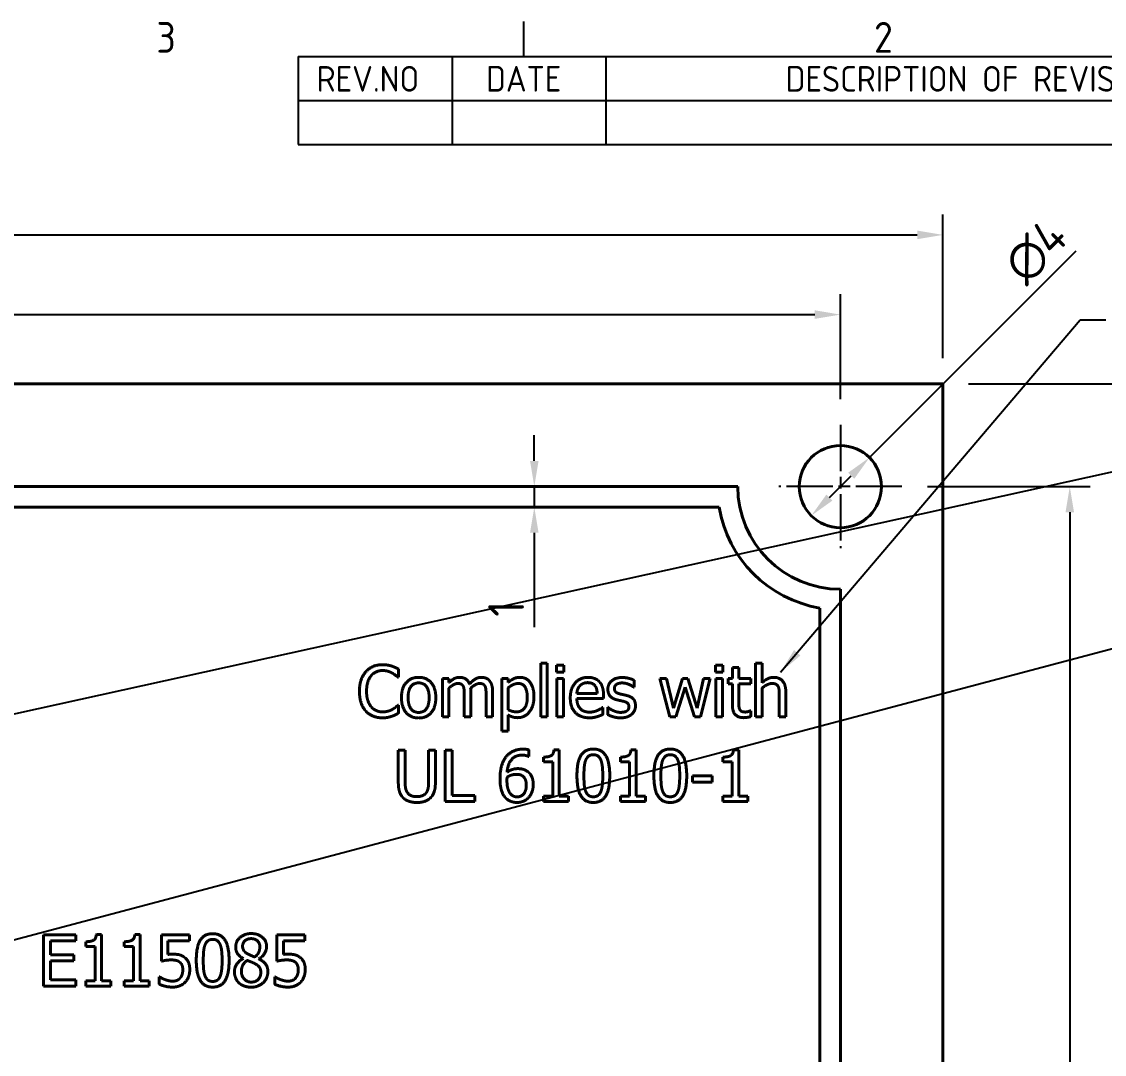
# Model space of a CAD drawing. Header units: millimetres. Extents: x 0 to 210, y 0 to 149.
# Drawn here: x 115.5 to 168.3, y 94.9 to 145.2 of the extents above; entities that cross this region are included whole.
import ezdxf

# ---------------------------------------------------------------- set-up
doc = ezdxf.new("R2010")
doc.units = ezdxf.units.MM
doc.header["$LTSCALE"] = 0.5
doc.linetypes.add('CHAIN', pattern=[0.3543, 0.2362, -0.0295, 0.0591, -0.0295])
doc.layers.get('0').update_dxf_attribs({"color": 3, "lineweight": 25})
for name, color, linetype, lineweight in [('가시적인 것(ISO)', 3, 'Continuous', 40), ('경계(ISO)', 7, 'Continuous', 25), ('기호(ISO)', 5, 'Continuous', 25), ('중심 표식(ISO)', 1, 'Continuous', 25), ('치수(ISO)', 2, 'Continuous', 25)]:
    doc.layers.add(name, color=color, linetype=linetype, lineweight=lineweight)
doc.styles.add('ISO ProportionalPSTEK', font='isocp.shx')
doc.styles.add('문자 텍스트_PSTEK_POSCO', font='isocp.shx')
doc.styles.add('치수 텍스트_PSTEK_POSCO', font='isocp.shx')
doc.dimstyles.new('치수_PSTEK_POSCO', dxfattribs={"dimscale": 0.5, "dimtxt": 3.5, "dimasz": 2.5, "dimexe": 2, "dimexo": 2.5, "dimgap": 1, "dimtad": 1, "dimrnd": 1e-08, "dimdsep": 46, "dimtxsty": '치수 텍스트_PSTEK_POSCO', "dimcen": 0.09, "dimdle": 10, "dimclrd": 7, "dimclre": 7, "dimclrt": 2, "dimadec": 1, "dimazin": 2, "dimtfac": 1, "dimtmove": 0, "dimatfit": 3, "dimfxl": 0, "dimtolj": 1, "dimlwd": -1, "dimlwe": -1, "dimarcsym": 0})
doc.dimstyles.new('치수_PSTEK_POSCO$7', dxfattribs={"dimscale": 0.5, "dimtxt": 3.5, "dimasz": 2.5, "dimexe": 2, "dimexo": 2.5, "dimgap": 1, "dimtad": 1, "dimrnd": 1e-08, "dimdsep": 46, "dimtxsty": '치수 텍스트_PSTEK_POSCO', "dimcen": 0.09, "dimdle": 10, "dimclrd": 7, "dimclre": 7, "dimclrt": 2, "dimadec": 1, "dimazin": 2, "dimtfac": 1, "dimtmove": 0, "dimatfit": 3, "dimfxl": 0, "dimtolj": 1, "dimlwd": -1, "dimlwe": -1, "dimarcsym": 0})

# ---------------------------------------------------------------- blocks, each defined once
blk = doc.blocks.new('경계 Default Border')
at = {"layer": '경계(ISO)'}
blk.add_line((280, 287), (280, 290.4), dxfattribs=at)
at = {"layer": '경계(ISO)', "color": 2, "char_height": 3, "attachment_point": 7, "style": '문자 텍스트_PSTEK_POSCO'}
for s, insert in [('3', (244.17, 287.37)), ('2', (314.13, 287.37))]:
    blk.add_mtext(s, dxfattribs=dict(at, insert=insert))
blk = doc.blocks.new('리비전 내역')
at = {"layer": '기호(ISO)'}
for p, q in [((258, 287), (410, 287)), ((258, 287), (258, 282.72)), ((273, 287), (273, 282.72)), ((288, 287), (288, 282.72)), ((365, 287), (365, 282.72)), ((380, 287), (380, 282.72)), ((395, 287), (395, 282.72)), ((410, 287), (410, 282.72)), ((258, 282.72), (410, 282.72)), ((258, 282.72), (258, 278.44)), ((273, 282.72), (273, 278.44)), ((288, 282.72), (288, 278.44)), ((365, 282.72), (365, 278.44)), ((380, 282.72), (380, 278.44)), ((395, 282.72), (395, 278.44)), ((410, 282.72), (410, 278.44)), ((258, 278.44), (410, 278.44))]:
    blk.add_line(p, q, dxfattribs=at)
at = {"layer": '기호(ISO)', "color": 2, "char_height": 2.5, "attachment_point": 7, "style": 'ISO ProportionalPSTEK'}
for s, insert in [('REV.NO', (259.79, 283.58)), ('DATE', (276.31, 283.58)), ('DESCRIPTION OF REVISION', (305.51, 283.58)), ('DRA.BY', (366.48, 283.58)), ('CH.BY', (382.86, 283.58)), ('APP.BY', (396.48, 283.58))]:
    blk.add_mtext(s, dxfattribs=dict(at, insert=insert))
blk = doc.blocks.new('*D22')
at = {"layer": 'Defpoints', "color": 0}
for p in [(155.426, 130.928), (15.426, 125.55), (155.426, 125.55)]:
    blk.add_point(p, dxfattribs=at)
at = {"layer": '치수(ISO)', "color": 7}
for p, q in [((15.426, 126.8), (15.426, 131.928)), ((155.426, 126.8), (155.426, 131.928)), ((16.676, 130.928), (154.176, 130.928))]:
    blk.add_line(p, q, dxfattribs=at)
for points in [[(16.676, 131.137), (16.676, 130.72), (15.426, 130.928)], [(154.176, 131.137), (154.176, 130.72), (155.426, 130.928)]]:
    blk.add_solid(points, dxfattribs=at)
at = {"layer": '치수(ISO)', "color": 2, "insert": (83.938, 132.303), "char_height": 1.75, "attachment_point": 4, "style": '치수 텍스트_PSTEK_POSCO'}
blk.add_mtext('\\A1;140', dxfattribs=at)
blk = doc.blocks.new('*D23')
at = {"layer": 'Defpoints', "color": 0}
for p in [(160.426, 134.811), (10.426, 127.547), (160.426, 127.547)]:
    blk.add_point(p, dxfattribs=at)
at = {"layer": '치수(ISO)', "color": 7}
for p, q in [((10.426, 128.797), (10.426, 135.811)), ((160.426, 128.797), (160.426, 135.811)), ((11.676, 134.811), (159.176, 134.811))]:
    blk.add_line(p, q, dxfattribs=at)
for points in [[(11.676, 135.019), (11.676, 134.603), (10.426, 134.811)], [(159.176, 135.019), (159.176, 134.603), (160.426, 134.811)]]:
    blk.add_solid(points, dxfattribs=at)
at = {"layer": '치수(ISO)', "color": 2, "insert": (84.026, 136.186), "char_height": 1.75, "attachment_point": 4, "style": '치수 텍스트_PSTEK_POSCO'}
blk.add_mtext('\\A1;150', dxfattribs=at)
blk = doc.blocks.new('*D24')
at = {"layer": 'Defpoints', "color": 0}
for p in [(158.429, 122.547), (158.429, 37.547), (166.608, 37.547)]:
    blk.add_point(p, dxfattribs=at)
at = {"layer": '치수(ISO)', "color": 7}
for p, q in [((159.679, 122.547), (167.608, 122.547)), ((166.608, 121.297), (166.608, 38.797)), ((159.679, 37.547), (167.608, 37.547))]:
    blk.add_line(p, q, dxfattribs=at)
for points in [[(166.4, 121.297), (166.816, 121.297), (166.608, 122.547)], [(166.4, 38.797), (166.816, 38.797), (166.608, 37.547)]]:
    blk.add_solid(points, dxfattribs=at)
at = {"layer": '치수(ISO)', "color": 2, "insert": (165.233, 79.049), "char_height": 1.75, "attachment_point": 4, "rotation": 90, "style": '치수 텍스트_PSTEK_POSCO'}
blk.add_mtext('\\A1;85', dxfattribs=at)
blk = doc.blocks.new('*D25')
at = {"layer": 'Defpoints', "color": 0}
for p in [(160.426, 127.547), (160.426, 32.547), (172.514, 32.547)]:
    blk.add_point(p, dxfattribs=at)
at = {"layer": '치수(ISO)', "color": 7}
for p, q in [((161.676, 127.547), (173.514, 127.547)), ((172.514, 126.297), (172.514, 33.797)), ((161.676, 32.547), (173.514, 32.547))]:
    blk.add_line(p, q, dxfattribs=at)
for points in [[(172.305, 126.297), (172.722, 126.297), (172.514, 127.547)], [(172.305, 33.797), (172.722, 33.797), (172.514, 32.547)]]:
    blk.add_solid(points, dxfattribs=at)
at = {"layer": '치수(ISO)', "color": 2, "insert": (171.139, 79.012), "char_height": 1.75, "attachment_point": 4, "rotation": 90, "style": '치수 텍스트_PSTEK_POSCO'}
blk.add_mtext('\\A1;95', dxfattribs=at)
blk = doc.blocks.new('*D33')
at = {"layer": 'Defpoints', "color": 0}
for p in [(140.507, 122.547), (142.767, 122.547), (142.767, 121.547)]:
    blk.add_point(p, dxfattribs=at)
at = {"layer": '치수(ISO)', "color": 7}
for p, q in [((140.507, 123.797), (140.507, 125.047)), ((140.507, 122.547), (140.507, 121.547)), ((140.507, 120.297), (140.507, 115.707))]:
    blk.add_line(p, q, dxfattribs=at)
for points in [[(140.298, 123.797), (140.715, 123.797), (140.507, 122.547)], [(140.298, 120.297), (140.715, 120.297), (140.507, 121.547)]]:
    blk.add_solid(points, dxfattribs=at)
at = {"layer": '치수(ISO)', "color": 2, "insert": (139.132, 116.207), "char_height": 1.75, "attachment_point": 4, "rotation": 90, "style": '치수 텍스트_PSTEK_POSCO'}
blk.add_mtext('\\A1;1', dxfattribs=at)
blk = doc.blocks.new('*D37')
at = {"layer": 'Defpoints', "color": 0}
for p in [(156.842, 123.963), (154.01, 121.131)]:
    blk.add_point(p, dxfattribs=at)
at = {"layer": '치수(ISO)', "color": 7}
for p, q in [((156.842, 123.963), (166.919, 134.04)), ((154.894, 122.015), (155.958, 123.079))]:
    blk.add_line(p, q, dxfattribs=at)
for points in [[(155.811, 123.227), (156.106, 122.932), (156.842, 123.963)], [(154.747, 122.163), (155.042, 121.868), (154.01, 121.131)]]:
    blk.add_solid(points, dxfattribs=at)
at = {"layer": '치수(ISO)', "color": 2, "insert": (163.861, 132.927), "char_height": 1.75, "attachment_point": 4, "rotation": 45, "style": '치수 텍스트_PSTEK_POSCO'}
blk.add_mtext('\\A1;∅4', dxfattribs=at)

msp = doc.modelspace()

# ---------------------------------------------------------------- linework, layer by layer
at = {"layer": '가시적인 것(ISO)'}
for p, q in [((10.4263, 127.5473), (160.4263, 127.5473)), ((160.4263, 127.5473), (160.4263, 32.5473)), ((150.4263, 122.5473), (20.4263, 122.5473)), ((21.3424, 121.5473), (149.5102, 121.5473)), ((155.4263, 42.5473), (155.4263, 117.5473)), ((154.4263, 116.6312), (154.4263, 43.4634)), ((133.8789, 113.6599), (133.8789, 113.2588)), ((140.8238, 113.9375), (141.1398, 113.9375)), ((140.8238, 111.326), (140.8238, 113.9375)), ((141.1398, 113.9375), (141.1398, 111.326)), ((141.5896, 113.8422), (141.9482, 113.8422)), ((141.5896, 113.514), (141.5896, 113.8422)), ((141.9482, 113.514), (141.5896, 113.514)), ((141.9482, 113.8422), (141.9482, 113.514)), ((149.3428, 113.8422), (149.7014, 113.8422)), ((149.3428, 113.514), (149.3428, 113.8422)), ((149.7014, 113.514), (149.3428, 113.514)), ((149.7014, 113.8422), (149.7014, 113.514)), ((150.1633, 113.7409), (150.4794, 113.7409)), ((150.1633, 113.202), (150.1633, 113.7409)), ((150.4794, 113.7409), (150.4794, 113.202)), ((151.2938, 113.9375), (151.6098, 113.9375)), ((151.2938, 111.326), (151.2938, 113.9375)), ((151.6098, 113.9375), (151.6098, 112.9934)), ((133.8789, 113.2588), (133.8526, 113.2588)), ((136.0304, 113.202), (136.3465, 113.202)), ((136.0304, 111.326), (136.0304, 113.202)), ((136.3465, 113.202), (136.3465, 112.9954)), ((138.9174, 113.202), (139.2334, 113.202)), ((138.9174, 110.6352), (138.9174, 113.202)), ((139.2334, 113.202), (139.2334, 113.0055)), ((141.6098, 113.202), (141.9259, 113.202)), ((141.6098, 111.326), (141.6098, 113.202)), ((141.9259, 113.202), (141.9259, 111.326)), ((145.37, 113.1109), (145.37, 112.7725)), ((146.6281, 113.202), (146.9563, 113.202)), ((147.1082, 111.326), (146.6281, 113.202)), ((146.9563, 113.202), (147.2885, 111.7494)), ((147.2885, 111.7494), (147.7322, 113.202)), ((147.7322, 113.202), (147.9936, 113.202)), ((147.9936, 113.202), (148.4494, 111.7494)), ((148.4494, 111.7494), (148.7614, 113.202)), ((149.0795, 113.202), (148.6034, 111.326)), ((148.7614, 113.202), (149.0795, 113.202)), ((149.3631, 113.202), (149.6791, 113.202)), ((149.3631, 111.326), (149.3631, 113.202)), ((149.6791, 113.202), (149.6791, 111.326)), ((149.9506, 113.202), (150.1633, 113.202)), ((149.9506, 112.9407), (149.9506, 113.202)), ((150.4794, 113.202), (151.0608, 113.202)), ((151.0608, 113.202), (151.0608, 112.9407)), ((136.3465, 112.728), (136.3465, 111.326)), ((137.4101, 112.5618), (137.4101, 111.326)), ((138.4737, 112.5618), (138.4737, 111.326)), ((139.2334, 112.7422), (139.2334, 111.6765)), ((142.5803, 112.4727), (143.571, 112.4727)), ((145.37, 112.7725), (145.3538, 112.7725)), ((147.8538, 112.7725), (147.3979, 111.326)), ((148.3116, 111.326), (147.8538, 112.7725)), ((150.1633, 112.9407), (149.9506, 112.9407)), ((150.1633, 111.9014), (150.1633, 112.9407)), ((150.4794, 112.9407), (150.4794, 112.0473)), ((151.0608, 112.9407), (150.4794, 112.9407)), ((151.6098, 112.728), (151.6098, 111.326)), ((152.7667, 112.5436), (152.7667, 111.326)), ((133.8546, 111.8933), (133.8789, 111.8933)), ((133.8789, 111.8933), (133.8789, 111.4962)), ((137.094, 111.326), (137.094, 112.4119)), ((138.1577, 111.326), (138.1577, 112.4119)), ((143.8789, 112.2316), (142.5803, 112.2316)), ((143.8789, 112.4038), (143.8789, 112.2316)), ((152.4506, 111.326), (152.4506, 112.3957)), ((139.2334, 111.4212), (139.2334, 110.6352)), ((143.8262, 111.7859), (143.8445, 111.7859)), ((143.8445, 111.7859), (143.8445, 111.4415)), ((144.0835, 111.794), (144.0997, 111.794)), ((144.0835, 111.4395), (144.0835, 111.794)), ((151.0426, 111.6259), (151.0608, 111.6259)), ((151.0608, 111.6259), (151.0608, 111.3422)), ((136.3465, 111.326), (136.0304, 111.326)), ((137.4101, 111.326), (137.094, 111.326)), ((138.4737, 111.326), (138.1577, 111.326)), ((141.1398, 111.326), (140.8238, 111.326)), ((141.9259, 111.326), (141.6098, 111.326)), ((147.3979, 111.326), (147.1082, 111.326)), ((148.6034, 111.326), (148.3116, 111.326)), ((149.6791, 111.326), (149.3631, 111.326)), ((151.6098, 111.326), (151.2938, 111.326)), ((152.7667, 111.326), (152.4506, 111.326)), ((139.2334, 110.6352), (138.9174, 110.6352)), ((133.8779, 109.7098), (134.2101, 109.7098)), ((133.8779, 108.1499), (133.8779, 109.7098)), ((134.2101, 109.7098), (134.2101, 108.1499)), ((135.3548, 109.7098), (135.687, 109.7098)), ((135.3548, 108.1418), (135.3548, 109.7098)), ((135.687, 109.7098), (135.687, 108.1499)), ((136.1631, 109.7098), (136.4954, 109.7098)), ((136.1631, 107.2098), (136.1631, 109.7098)), ((136.4954, 109.7098), (136.4954, 107.5056)), ((140.2393, 109.3999), (140.2251, 109.3999)), ((140.2393, 109.722), (140.2393, 109.3999)), ((140.9484, 109.1406), (140.9484, 109.3695)), ((141.465, 109.7179), (141.7243, 109.7179)), ((141.7243, 109.7179), (141.7243, 107.4651)), ((144.7004, 109.1406), (144.7004, 109.3695)), ((145.217, 109.7179), (145.4763, 109.7179)), ((145.4763, 109.7179), (145.4763, 107.4651)), ((149.7004, 109.1406), (149.7004, 109.3695)), ((150.217, 109.7179), (150.4763, 109.7179)), ((150.4763, 109.7179), (150.4763, 107.4651)), ((141.4022, 109.1406), (140.9484, 109.1406)), ((141.4022, 107.4651), (141.4022, 109.1406)), ((145.1542, 109.1406), (144.7004, 109.1406)), ((145.1542, 107.4651), (145.1542, 109.1406)), ((150.1542, 109.1406), (149.7004, 109.1406)), ((150.1542, 107.4651), (150.1542, 109.1406)), ((148.2255, 108.4558), (149.1716, 108.4558)), ((148.2255, 108.1519), (148.2255, 108.4558)), ((149.1716, 108.4558), (149.1716, 108.1519)), ((149.1716, 108.1519), (148.2255, 108.1519)), ((137.6117, 107.2098), (136.1631, 107.2098)), ((136.4954, 107.5056), (137.6117, 107.5056)), ((137.6117, 107.5056), (137.6117, 107.2098)), ((140.9484, 107.4651), (141.4022, 107.4651)), ((140.9484, 107.2098), (140.9484, 107.4651)), ((142.168, 107.2098), (140.9484, 107.2098)), ((141.7243, 107.4651), (142.168, 107.4651)), ((142.168, 107.4651), (142.168, 107.2098)), ((144.7004, 107.4651), (145.1542, 107.4651)), ((144.7004, 107.2098), (144.7004, 107.4651)), ((145.92, 107.2098), (144.7004, 107.2098)), ((145.4763, 107.4651), (145.92, 107.4651)), ((145.92, 107.4651), (145.92, 107.2098)), ((149.7004, 107.4651), (150.1542, 107.4651)), ((149.7004, 107.2098), (149.7004, 107.4651)), ((150.92, 107.2098), (149.7004, 107.2098)), ((150.4763, 107.4651), (150.92, 107.4651)), ((150.92, 107.4651), (150.92, 107.2098)), ((116.5872, 98.2143), (116.5872, 100.7143)), ((116.5872, 100.7143), (118.1512, 100.7143)), ((116.9194, 100.4185), (116.9194, 99.7337)), ((118.1512, 100.4185), (116.9194, 100.4185)), ((118.1512, 100.7143), (118.1512, 100.4185)), ((118.6415, 100.145), (118.6415, 100.3739)), ((119.1581, 100.7224), (119.4174, 100.7224)), ((119.4174, 100.7224), (119.4174, 98.4695)), ((120.5175, 100.145), (120.5175, 100.3739)), ((121.0341, 100.7224), (121.2934, 100.7224)), ((121.2934, 100.7224), (121.2934, 98.4695)), ((122.3266, 100.7143), (123.6982, 100.7143)), ((122.3266, 99.4258), (122.3266, 100.7143)), ((122.6487, 100.4205), (122.6487, 99.754)), ((123.6982, 100.4205), (122.6487, 100.4205)), ((123.6982, 100.7143), (123.6982, 100.4205)), ((127.9547, 100.7143), (129.3262, 100.7143)), ((127.9547, 99.4258), (127.9547, 100.7143)), ((128.2768, 100.4205), (128.2768, 99.754)), ((129.3262, 100.4205), (128.2768, 100.4205)), ((129.3262, 100.7143), (129.3262, 100.4205)), ((119.0953, 100.145), (118.6415, 100.145)), ((119.0953, 98.4695), (119.0953, 100.145)), ((120.9713, 100.145), (120.5175, 100.145)), ((120.9713, 98.4695), (120.9713, 100.145)), ((116.9194, 99.7337), (118.0681, 99.7337)), ((116.9194, 99.4379), (116.9194, 98.5101)), ((118.0681, 99.4379), (116.9194, 99.4379)), ((118.0681, 99.7337), (118.0681, 99.4379)), ((126.3137, 99.5494), (126.3137, 99.5595)), ((127.0754, 99.5453), (127.0754, 99.5352)), ((118.1512, 98.2143), (116.5872, 98.2143)), ((116.9194, 98.5101), (118.1512, 98.5101)), ((118.1512, 98.5101), (118.1512, 98.2143)), ((118.6415, 98.4695), (119.0953, 98.4695)), ((118.6415, 98.2143), (118.6415, 98.4695)), ((119.8611, 98.2143), (118.6415, 98.2143)), ((119.4174, 98.4695), (119.8611, 98.4695)), ((119.8611, 98.4695), (119.8611, 98.2143)), ((120.5175, 98.4695), (120.9713, 98.4695)), ((120.5175, 98.2143), (120.5175, 98.4695)), ((121.7371, 98.2143), (120.5175, 98.2143)), ((121.2934, 98.4695), (121.7371, 98.4695)), ((121.7371, 98.4695), (121.7371, 98.2143)), ((122.2233, 98.658), (122.2476, 98.658)), ((122.2233, 98.3034), (122.2233, 98.658)), ((127.8513, 98.658), (127.8757, 98.658)), ((127.8513, 98.3034), (127.8513, 98.658))]:
    msp.add_line(p, q, dxfattribs=at)
msp.add_circle((155.4263, 122.5473), 2.0025, dxfattribs=at)
for radius, start, end in [(5, 180, 270), (6, 189.59407, 260.40593)]:
    msp.add_arc((155.4263, 122.5473), radius, start, end, dxfattribs=at)
for points in [[(131.9826, 112.574), (131.9826, 112.888), (132.1427, 113.354), (132.2946, 113.5262)], [(132.2946, 113.5262), (132.4445, 113.6943), (132.8538, 113.8706), (133.107, 113.8706)], [(133.105, 113.587), (132.9449, 113.587), (132.6593, 113.4553), (132.5519, 113.3297)], [(133.571, 113.4674), (133.4757, 113.5201), (133.2509, 113.587), (133.105, 113.587)], [(133.107, 113.8706), (133.2326, 113.8706), (133.4534, 113.8341), (133.5466, 113.8058)], [(133.5466, 113.8058), (133.6277, 113.7794), (133.7958, 113.7045), (133.8789, 113.6599)], [(132.5519, 113.3297), (132.4466, 113.202), (132.3291, 112.8151), (132.3291, 112.574)], [(133.8526, 113.2588), (133.808, 113.2993), (133.6702, 113.4127), (133.571, 113.4674)], [(134.0308, 112.264), (134.0308, 112.734), (134.4927, 113.2547), (134.8696, 113.2547)], [(134.8696, 112.9832), (134.6244, 112.9832), (134.357, 112.6287), (134.357, 112.264)], [(134.8696, 113.2547), (135.2504, 113.2547), (135.7063, 112.7361), (135.7063, 112.264)], [(135.3801, 112.264), (135.3801, 112.6287), (135.1147, 112.9832), (134.8696, 112.9832)], [(136.3465, 112.9954), (136.4701, 113.119), (136.7132, 113.2547), (136.859, 113.2547)], [(136.778, 112.9549), (136.6767, 112.9549), (136.4518, 112.8272), (136.3465, 112.728)], [(137.0414, 112.8232), (137.009, 112.89), (136.8854, 112.9549), (136.778, 112.9549)], [(136.859, 113.2547), (137.0252, 113.2547), (137.2825, 113.1028), (137.3493, 112.9306)], [(137.3493, 112.9306), (137.4932, 113.0906), (137.7646, 113.2547), (137.9227, 113.2547)], [(137.8416, 112.9549), (137.7444, 112.9549), (137.5215, 112.8353), (137.404, 112.7219)], [(138.105, 112.8232), (138.0726, 112.89), (137.949, 112.9549), (137.8416, 112.9549)], [(137.9227, 113.2547), (138.0442, 113.2547), (138.2427, 113.1798), (138.3157, 113.0947)], [(138.3157, 113.0947), (138.3906, 113.0096), (138.4737, 112.7543), (138.4737, 112.5618)], [(139.2334, 113.0055), (139.3509, 113.1129), (139.6386, 113.2547), (139.8068, 113.2547)], [(139.7298, 112.9549), (139.5961, 112.9549), (139.3449, 112.8353), (139.2334, 112.7422)], [(140.1633, 112.2782), (140.1633, 112.6003), (139.9587, 112.9549), (139.7298, 112.9549)], [(139.8068, 113.2547), (140.1289, 113.2547), (140.4895, 112.7442), (140.4895, 112.3147)], [(142.2602, 112.2539), (142.2602, 112.7118), (142.7403, 113.2547), (143.1273, 113.2547)], [(143.109, 112.9954), (142.9834, 112.9954), (142.8072, 112.9204), (142.7342, 112.8475)], [(143.4636, 112.8495), (143.4089, 112.9204), (143.2367, 112.9954), (143.109, 112.9954)], [(143.1273, 113.2547), (143.3015, 113.2547), (143.571, 113.1534), (143.6702, 113.046)], [(143.6702, 113.046), (143.7715, 112.9387), (143.8789, 112.6287), (143.8789, 112.4038)], [(144.0916, 112.6733), (144.0916, 112.9285), (144.4745, 113.2466), (144.7906, 113.2466)], [(144.7845, 112.9812), (144.6285, 112.9812), (144.4137, 112.8495), (144.4137, 112.7178)], [(145.3538, 112.7725), (145.2322, 112.8698), (144.9364, 112.9812), (144.7845, 112.9812)], [(144.7906, 113.2466), (144.9466, 113.2466), (145.2626, 113.1696), (145.37, 113.1109)], [(151.6098, 112.9934), (151.7517, 113.121), (152.0252, 113.2547), (152.1791, 113.2547)], [(152.0961, 112.9549), (151.9786, 112.9549), (151.7294, 112.8293), (151.6098, 112.728)], [(152.3898, 112.8151), (152.3513, 112.886), (152.2136, 112.9549), (152.0961, 112.9549)], [(152.1791, 113.2547), (152.4547, 113.2547), (152.7667, 112.89), (152.7667, 112.5436)], [(132.2966, 111.6097), (132.1467, 111.7717), (131.9826, 112.258), (131.9826, 112.574)], [(132.3291, 112.574), (132.3291, 112.3167), (132.4526, 111.946), (132.56, 111.8183)], [(137.094, 112.4119), (137.094, 112.5416), (137.0738, 112.7624), (137.0414, 112.8232)], [(137.404, 112.7219), (137.406, 112.6935), (137.4101, 112.6145), (137.4101, 112.5618)], [(138.1577, 112.4119), (138.1577, 112.5416), (138.1374, 112.7624), (138.105, 112.8232)], [(142.7342, 112.8475), (142.6633, 112.7725), (142.5904, 112.5922), (142.5803, 112.4727)], [(143.571, 112.4727), (143.5669, 112.6003), (143.5142, 112.7867), (143.4636, 112.8495)], [(144.5009, 112.1668), (144.2861, 112.2296), (144.0916, 112.4889), (144.0916, 112.6733)], [(144.4137, 112.7178), (144.4137, 112.5983), (144.5414, 112.4828), (144.6832, 112.4464)], [(144.6832, 112.4464), (144.7521, 112.4281), (144.9263, 112.3917), (145.0215, 112.3694)], [(152.4506, 112.3957), (152.4506, 112.5254), (152.4263, 112.7482), (152.3898, 112.8151)], [(133.5892, 111.6927), (133.6804, 111.7454), (133.8161, 111.8548), (133.8546, 111.8933)], [(134.8696, 111.2734), (134.4786, 111.2734), (134.0308, 111.8062), (134.0308, 112.264)], [(134.357, 112.264), (134.357, 111.9095), (134.6244, 111.5448), (134.8696, 111.5448)], [(134.8696, 111.5448), (135.1127, 111.5448), (135.3801, 111.9034), (135.3801, 112.264)], [(135.7063, 112.264), (135.7063, 111.79), (135.2504, 111.2734), (134.8696, 111.2734)], [(139.6467, 111.5732), (139.8919, 111.5732), (140.1633, 111.9338), (140.1633, 112.2782)], [(140.4895, 112.3147), (140.4895, 111.8447), (140.0418, 111.2896), (139.6994, 111.2896)], [(143.2043, 111.2835), (142.7545, 111.2835), (142.2602, 111.7879), (142.2602, 112.2539)], [(142.5803, 112.2316), (142.5803, 111.9054), (142.9085, 111.559), (143.2002, 111.559)], [(144.8392, 112.0898), (144.7784, 112.104), (144.5839, 112.1445), (144.5009, 112.1668)], [(145.1167, 111.8244), (145.1167, 111.9358), (144.9952, 112.0513), (144.8392, 112.0898)], [(145.0215, 112.3694), (145.2282, 112.3167), (145.4389, 112.0756), (145.4389, 111.8669)], [(150.7103, 111.2896), (150.453, 111.2896), (150.1633, 111.5833), (150.1633, 111.9014)], [(150.4794, 112.0473), (150.4794, 111.9054), (150.4895, 111.7494), (150.5239, 111.6826)], [(133.1009, 111.2815), (132.8578, 111.2815), (132.4466, 111.4456), (132.2966, 111.6097)], [(132.56, 111.8183), (132.6654, 111.6947), (132.947, 111.5691), (133.105, 111.5691)], [(133.105, 111.5691), (133.2488, 111.5691), (133.494, 111.64), (133.5892, 111.6927)], [(133.8789, 111.4962), (133.7958, 111.4577), (133.65, 111.3868), (133.5466, 111.3544)], [(139.2334, 111.6765), (139.357, 111.6178), (139.5333, 111.5732), (139.6467, 111.5732)], [(139.6994, 111.2896), (139.5596, 111.2896), (139.3449, 111.3544), (139.2334, 111.4212)], [(143.2002, 111.559), (143.3035, 111.559), (143.5041, 111.6056), (143.5851, 111.6421)], [(143.8445, 111.4415), (143.7898, 111.4192), (143.6236, 111.3544), (143.5588, 111.3362)], [(143.5851, 111.6421), (143.6702, 111.6826), (143.7877, 111.7535), (143.8262, 111.7859)], [(144.7055, 111.2815), (144.5171, 111.2815), (144.1909, 111.3828), (144.0835, 111.4395)], [(144.0997, 111.794), (144.1402, 111.7616), (144.2496, 111.6846), (144.3408, 111.6421)], [(144.3408, 111.6421), (144.4198, 111.6036), (144.6143, 111.5469), (144.7176, 111.5469)], [(145.2504, 111.4516), (145.1512, 111.3686), (144.8979, 111.2815), (144.7055, 111.2815)], [(144.7176, 111.5469), (144.7926, 111.5469), (144.9648, 111.5813), (145.0053, 111.6097)], [(145.0053, 111.6097), (145.0641, 111.6481), (145.1167, 111.7353), (145.1167, 111.8244)], [(145.4389, 111.8669), (145.4389, 111.7454), (145.3436, 111.5306), (145.2504, 111.4516)], [(150.5239, 111.6826), (150.5523, 111.6238), (150.6799, 111.5651), (150.7893, 111.5651)], [(150.7893, 111.5651), (150.8663, 111.5651), (151.0102, 111.6117), (151.0426, 111.6259)], [(133.5466, 111.3544), (133.4372, 111.3179), (133.2509, 111.2815), (133.1009, 111.2815)], [(143.5588, 111.3362), (143.4676, 111.3098), (143.3177, 111.2835), (143.2043, 111.2835)], [(151.0608, 111.3422), (150.9717, 111.3179), (150.7893, 111.2896), (150.7103, 111.2896)], [(138.8353, 108.3079), (138.8353, 108.6341), (138.969, 109.1588), (139.1088, 109.3533)], [(139.1088, 109.3533), (139.2446, 109.5437), (139.6741, 109.7564), (139.9557, 109.7564)], [(139.9111, 109.4667), (139.5991, 109.4667), (139.2162, 109.0453), (139.1797, 108.632)], [(140.2251, 109.3999), (140.1785, 109.4242), (140.0083, 109.4667), (139.9111, 109.4667)], [(139.9557, 109.7564), (140.0387, 109.7564), (140.1846, 109.7402), (140.2393, 109.722)], [(140.9484, 109.3695), (141.2057, 109.3695), (141.4488, 109.5154), (141.465, 109.7179)], [(142.5853, 108.4578), (142.5853, 109.1345), (142.9763, 109.7605), (143.3856, 109.7605)], [(143.3856, 109.4829), (143.2458, 109.4829), (143.0655, 109.3513), (143.0128, 109.2196)], [(143.3856, 109.7605), (143.7968, 109.7605), (144.1838, 109.1122), (144.1838, 108.4598)], [(143.7523, 109.2236), (143.7016, 109.3513), (143.5254, 109.4829), (143.3856, 109.4829)], [(144.7004, 109.3695), (144.9577, 109.3695), (145.2008, 109.5154), (145.217, 109.7179)], [(146.3374, 108.4578), (146.3374, 109.1345), (146.7284, 109.7605), (147.1376, 109.7605)], [(147.1376, 109.4829), (146.9978, 109.4829), (146.8175, 109.3513), (146.7648, 109.2196)], [(147.1376, 109.7605), (147.5489, 109.7605), (147.9358, 109.1122), (147.9358, 108.4598)], [(147.5043, 109.2236), (147.4536, 109.3513), (147.2774, 109.4829), (147.1376, 109.4829)], [(149.7004, 109.3695), (149.9577, 109.3695), (150.2008, 109.5154), (150.217, 109.7179)], [(139.1797, 108.632), (139.2993, 108.7151), (139.5505, 108.8063), (139.7004, 108.8063)], [(139.7004, 108.8063), (139.8463, 108.8063), (140.0651, 108.7475), (140.1846, 108.6584)], [(143.0128, 109.2196), (142.9622, 109.0919), (142.9257, 108.703), (142.9257, 108.4578)], [(143.8434, 108.4598), (143.8434, 108.7171), (143.8029, 109.096), (143.7523, 109.2236)], [(146.7648, 109.2196), (146.7142, 109.0919), (146.6777, 108.703), (146.6777, 108.4578)], [(147.5955, 108.4598), (147.5955, 108.7171), (147.5549, 109.096), (147.5043, 109.2236)], [(139.1109, 107.3841), (138.9812, 107.5198), (138.8353, 107.9756), (138.8353, 108.3079)], [(139.1797, 108.391), (139.1777, 108.3545), (139.1737, 108.2856), (139.1737, 108.2329)], [(139.1737, 108.2329), (139.1737, 107.9736), (139.275, 107.6555), (139.3519, 107.5725)], [(139.6254, 108.5287), (139.5079, 108.5287), (139.2871, 108.4578), (139.1797, 108.391)], [(139.9455, 108.4416), (139.8787, 108.4943), (139.7126, 108.5287), (139.6254, 108.5287)], [(140.1157, 108.006), (140.1157, 108.16), (140.0347, 108.3687), (139.9455, 108.4416)], [(140.1846, 108.6584), (140.3224, 108.5551), (140.4561, 108.235), (140.4561, 108.0202)], [(143.3856, 107.1572), (142.9723, 107.1572), (142.5853, 107.7994), (142.5853, 108.4578)], [(142.9257, 108.4578), (142.9257, 108.1944), (142.9581, 107.8419), (143.0108, 107.7042)], [(144.1838, 108.4598), (144.1838, 107.7872), (143.7928, 107.1572), (143.3856, 107.1572)], [(143.7543, 107.6981), (143.8029, 107.8217), (143.8434, 108.2025), (143.8434, 108.4598)], [(147.1376, 107.1572), (146.7243, 107.1572), (146.3374, 107.7994), (146.3374, 108.4578)], [(146.6777, 108.4578), (146.6777, 108.1944), (146.7101, 107.8419), (146.7628, 107.7042)], [(147.9358, 108.4598), (147.9358, 107.7872), (147.5448, 107.1572), (147.1376, 107.1572)], [(147.5063, 107.6981), (147.5549, 107.8217), (147.5955, 108.2025), (147.5955, 108.4598)], [(134.1169, 107.3881), (133.9853, 107.5178), (133.8779, 107.8825), (133.8779, 108.1499)], [(134.2101, 108.1499), (134.2101, 107.9756), (134.2547, 107.7406), (134.3175, 107.6454)], [(135.2474, 107.6454), (135.3102, 107.7406), (135.3548, 107.9736), (135.3548, 108.1418)], [(135.687, 108.1499), (135.687, 107.8885), (135.5817, 107.5158), (135.448, 107.3881)], [(139.6639, 107.4307), (139.8665, 107.4307), (140.1157, 107.7183), (140.1157, 108.006)], [(140.4561, 108.0202), (140.4561, 107.8278), (140.3284, 107.5016), (140.2211, 107.3922)], [(143.0108, 107.7042), (143.0594, 107.5745), (143.2397, 107.4347), (143.3856, 107.4347)], [(143.3856, 107.4347), (143.5233, 107.4347), (143.7036, 107.5664), (143.7543, 107.6981)], [(146.7628, 107.7042), (146.8114, 107.5745), (146.9917, 107.4347), (147.1376, 107.4347)], [(147.1376, 107.4347), (147.2754, 107.4347), (147.4557, 107.5664), (147.5063, 107.6981)], [(134.7814, 107.1572), (134.5606, 107.1572), (134.2324, 107.2726), (134.1169, 107.3881)], [(134.3175, 107.6454), (134.3844, 107.5441), (134.6153, 107.4408), (134.7814, 107.4408)], [(134.7814, 107.4408), (134.9374, 107.4408), (135.1806, 107.5441), (135.2474, 107.6454)], [(135.448, 107.3881), (135.3284, 107.2706), (135.0124, 107.1572), (134.7814, 107.1572)], [(139.6619, 107.1572), (139.4938, 107.1572), (139.2162, 107.2706), (139.1109, 107.3841)], [(139.3519, 107.5725), (139.4229, 107.4935), (139.5768, 107.4307), (139.6639, 107.4307)], [(140.2211, 107.3922), (140.1096, 107.2767), (139.8301, 107.1572), (139.6619, 107.1572)], [(118.6415, 100.3739), (118.8987, 100.3739), (119.1419, 100.5198), (119.1581, 100.7224)], [(120.5175, 100.3739), (120.7748, 100.3739), (121.0179, 100.5198), (121.0341, 100.7224)], [(124.0304, 99.4623), (124.0304, 100.1389), (124.4214, 100.7649), (124.8307, 100.7649)], [(124.8307, 100.4874), (124.6909, 100.4874), (124.5106, 100.3557), (124.4579, 100.224)], [(124.8307, 100.7649), (125.2419, 100.7649), (125.6289, 100.1166), (125.6289, 99.4643)], [(125.1974, 100.2281), (125.1467, 100.3557), (124.9705, 100.4874), (124.8307, 100.4874)], [(125.951, 100.1126), (125.951, 100.3942), (126.3765, 100.771), (126.7047, 100.771)], [(126.7026, 100.5238), (126.5203, 100.5238), (126.2873, 100.3233), (126.2873, 100.1511)], [(127.1281, 100.1308), (127.1281, 100.299), (126.9032, 100.5238), (126.7026, 100.5238)], [(126.7047, 100.771), (127.045, 100.771), (127.4563, 100.4144), (127.4563, 100.1349)], [(122.6487, 99.754), (122.7095, 99.7621), (122.827, 99.7682), (122.8757, 99.7682)], [(122.8757, 99.7682), (123.0681, 99.7682), (123.3335, 99.7054), (123.4551, 99.6122)], [(124.4579, 100.224), (124.4073, 100.0964), (124.3708, 99.7074), (124.3708, 99.4623)], [(125.2885, 99.4643), (125.2885, 99.7216), (125.248, 100.1004), (125.1974, 100.2281)], [(126.3137, 99.5595), (126.1293, 99.6669), (125.951, 99.9221), (125.951, 100.1126)], [(126.2873, 100.1511), (126.2873, 100.0275), (126.4069, 99.8553), (126.5264, 99.7864)], [(126.5264, 99.7864), (126.577, 99.758), (126.7918, 99.6588), (126.8789, 99.6304)], [(126.8789, 99.6304), (127.0248, 99.7418), (127.1281, 99.9789), (127.1281, 100.1308)], [(127.4563, 100.1349), (127.4563, 99.9667), (127.2598, 99.6385), (127.0754, 99.5453)], [(128.2768, 99.754), (128.3376, 99.7621), (128.4551, 99.7682), (128.5037, 99.7682)], [(128.5037, 99.7682), (128.6962, 99.7682), (128.9616, 99.7054), (129.0831, 99.6122)], [(122.821, 99.4866), (122.6832, 99.4866), (122.4097, 99.444), (122.3266, 99.4258)], [(123.2302, 99.3711), (123.1593, 99.4339), (122.9486, 99.4866), (122.821, 99.4866)], [(123.372, 99.0105), (123.372, 99.1442), (123.2991, 99.3144), (123.2302, 99.3711)], [(123.4551, 99.6122), (123.5786, 99.519), (123.7124, 99.2354), (123.7124, 99.0084)], [(124.8307, 98.1616), (124.4174, 98.1616), (124.0304, 98.8038), (124.0304, 99.4623)], [(124.3708, 99.4623), (124.3708, 99.1989), (124.4032, 98.8464), (124.4559, 98.7086)], [(125.6289, 99.4643), (125.6289, 98.7917), (125.2379, 98.1616), (124.8307, 98.1616)], [(125.1994, 98.7025), (125.248, 98.8261), (125.2885, 99.207), (125.2885, 99.4643)], [(125.8902, 98.9051), (125.8902, 99.1077), (126.107, 99.4481), (126.3137, 99.5494)], [(126.5142, 99.4643), (126.3765, 99.3731), (126.2286, 99.1016), (126.2286, 98.9294)], [(126.8809, 99.3083), (126.8242, 99.3407), (126.6338, 99.4157), (126.5142, 99.4643)], [(127.1747, 98.8788), (127.1747, 99.0328), (127.0531, 99.2151), (126.8809, 99.3083)], [(127.0754, 99.5352), (127.2942, 99.4339), (127.5191, 99.1422), (127.5191, 98.9112)], [(128.449, 99.4866), (128.3112, 99.4866), (128.0377, 99.444), (127.9547, 99.4258)], [(128.8582, 99.3711), (128.7873, 99.4339), (128.5766, 99.4866), (128.449, 99.4866)], [(129, 99.0105), (129, 99.1442), (128.9271, 99.3144), (128.8582, 99.3711)], [(129.0831, 99.6122), (129.2067, 99.519), (129.3404, 99.2354), (129.3404, 99.0084)], [(123.2444, 98.6033), (123.3072, 98.6782), (123.372, 98.8768), (123.372, 99.0105)], [(123.7124, 99.0084), (123.7124, 98.8281), (123.5969, 98.5202), (123.4915, 98.4067)], [(124.4559, 98.7086), (124.5045, 98.5789), (124.6848, 98.4392), (124.8307, 98.4392)], [(124.8307, 98.4392), (124.9684, 98.4392), (125.1487, 98.5708), (125.1994, 98.7025)], [(126.105, 98.3723), (125.9996, 98.4736), (125.8902, 98.7491), (125.8902, 98.9051)], [(126.2286, 98.9294), (126.2286, 98.7025), (126.5021, 98.4067), (126.7087, 98.4067)], [(127.5191, 98.9112), (127.5191, 98.5911), (127.0531, 98.1576), (126.7047, 98.1576)], [(126.7087, 98.4067), (126.9194, 98.4067), (127.1747, 98.66), (127.1747, 98.8788)], [(128.8724, 98.6033), (128.9352, 98.6782), (129, 98.8768), (129, 99.0105)], [(129.3404, 99.0084), (129.3404, 98.8281), (129.2249, 98.5202), (129.1196, 98.4067)], [(122.8777, 98.1616), (122.6994, 98.1616), (122.3509, 98.2406), (122.2233, 98.3034)], [(122.2476, 98.658), (122.2861, 98.6296), (122.4299, 98.5567), (122.5171, 98.5242)], [(122.5171, 98.5242), (122.6163, 98.4898), (122.7804, 98.4513), (122.8838, 98.4513)], [(123.4915, 98.4067), (123.3862, 98.2933), (123.0722, 98.1616), (122.8777, 98.1616)], [(122.8838, 98.4513), (122.9851, 98.4513), (123.1755, 98.5242), (123.2444, 98.6033)], [(126.7047, 98.1576), (126.5183, 98.1576), (126.2124, 98.269), (126.105, 98.3723)], [(128.5057, 98.1616), (128.3274, 98.1616), (127.979, 98.2406), (127.8513, 98.3034)], [(127.8757, 98.658), (127.9141, 98.6296), (128.058, 98.5567), (128.1451, 98.5242)], [(128.1451, 98.5242), (128.2444, 98.4898), (128.4085, 98.4513), (128.5118, 98.4513)], [(129.1196, 98.4067), (129.0142, 98.2933), (128.7002, 98.1616), (128.5057, 98.1616)], [(128.5118, 98.4513), (128.6131, 98.4513), (128.8035, 98.5242), (128.8724, 98.6033)]]:
    msp.add_open_spline(points, degree=2, dxfattribs=at)
at = {"layer": '중심 표식(ISO)', "linetype": 'CHAIN', "ltscale": 19.051651}
for p, q in [((155.4263, 125.5498), (155.4263, 119.5448)), ((158.4288, 122.5473), (152.4238, 122.5473))]:
    msp.add_line(p, q, dxfattribs=at)

# ---------------------------------------------------------------- block references
at = {"xscale": 0.5, "yscale": 0.5, "zscale": 0.5}
msp.add_blockref('경계 Default Border', (0, 0), dxfattribs=at)
at = {"layer": '기호(ISO)', "xscale": 0.5, "yscale": 0.5, "zscale": 0.5}
msp.add_blockref('리비전 내역', (0, 0), dxfattribs=at)

# ---------------------------------------------------------------- dimensions: what is measured, and where the dimension line sits
at = {"layer": '치수(ISO)', "color": 7}
for base, p1, p2, angle, override, picture, middle in [((160.4263, 134.8109), (10.4263, 127.5473), (160.4263, 127.5473), 180, {"dimdec": 2, "dimtp": 0, "dimtm": 0, "dimtdec": 2, "dimtofl": 0, "dimatfit": 1}, '*D23', (85.4263, 134.8109)), ((155.4263, 130.9283), (15.4263, 125.5498), (155.4263, 125.5498), 180, {"dimdec": 2, "dimtp": 0, "dimtm": 0, "dimtdec": 2, "dimtofl": 0, "dimatfit": 1}, '*D22', (85.4263, 130.9283)), ((172.5135, 32.5473), (160.4263, 127.5473), (160.4263, 32.5473), 90, {"dimdec": 2, "dimtp": 0, "dimtm": 0, "dimtdec": 2, "dimtofl": 0, "dimatfit": 1}, '*D25', (172.5135, 80.0473)), ((140.5068, 122.5473), (142.7674, 121.5473), (142.7674, 122.5473), 90, {"dimdec": 2, "dimse1": 1, "dimse2": 1, "dimtp": 0, "dimtm": 0, "dimtdec": 2, "dimtofl": 1, "dimatfit": 1}, '*D33', (140.5068, 116.3819)), ((166.608, 37.5473), (158.4288, 122.5473), (158.4288, 37.5473), 90, {"dimdec": 2, "dimtp": 0, "dimtm": 0, "dimtdec": 2, "dimtofl": 0, "dimatfit": 1}, '*D24', (166.608, 80.0473))]:
    dim = msp.add_linear_dim(base=base, p1=p1, p2=p2, angle=angle, dimstyle='치수_PSTEK_POSCO', override=override, dxfattribs=at)
    dim.commit()
    dim.dimension.update_dxf_attribs({"geometry": picture, "text_midpoint": middle, "dimtype": 160})
dim = msp.add_diameter_dim_2p(p1=(154.01032, 121.13133), p2=(156.84228, 123.96329), dimstyle='치수_PSTEK_POSCO', override={"dimdec": 2, "dimlfac": 1, "dimtp": 0, "dimtm": 0, "dimtdec": 2, "dimatfit": 2}, dxfattribs=at)
dim.commit()
dim.dimension.update_dxf_attribs({"geometry": '*D37', "text_midpoint": (165.69966, 132.82067), "dimtype": 163})

# ---------------------------------------------------------------- leaders
at = {"layer": '기호(ISO)', "color": 7, "annotation_type": 0, "has_hookline": 1, "hookline_direction": 0}
for points, text_width in [([(152.5128, 113.5009), (167.117, 130.6707), (168.367, 130.6707)], 16.9369), ([(108.2018, 109.9359), (173.0461, 124.2425)], 14.993), ([(109.1146, 98.8766), (174.4757, 116.1891)], 12.0931)]:
    msp.add_leader(points, dimstyle='치수_PSTEK_POSCO$7', override={"dimtad": 0}, dxfattribs=dict(at, text_width=text_width))

doc.saveas('drawing.dxf')
